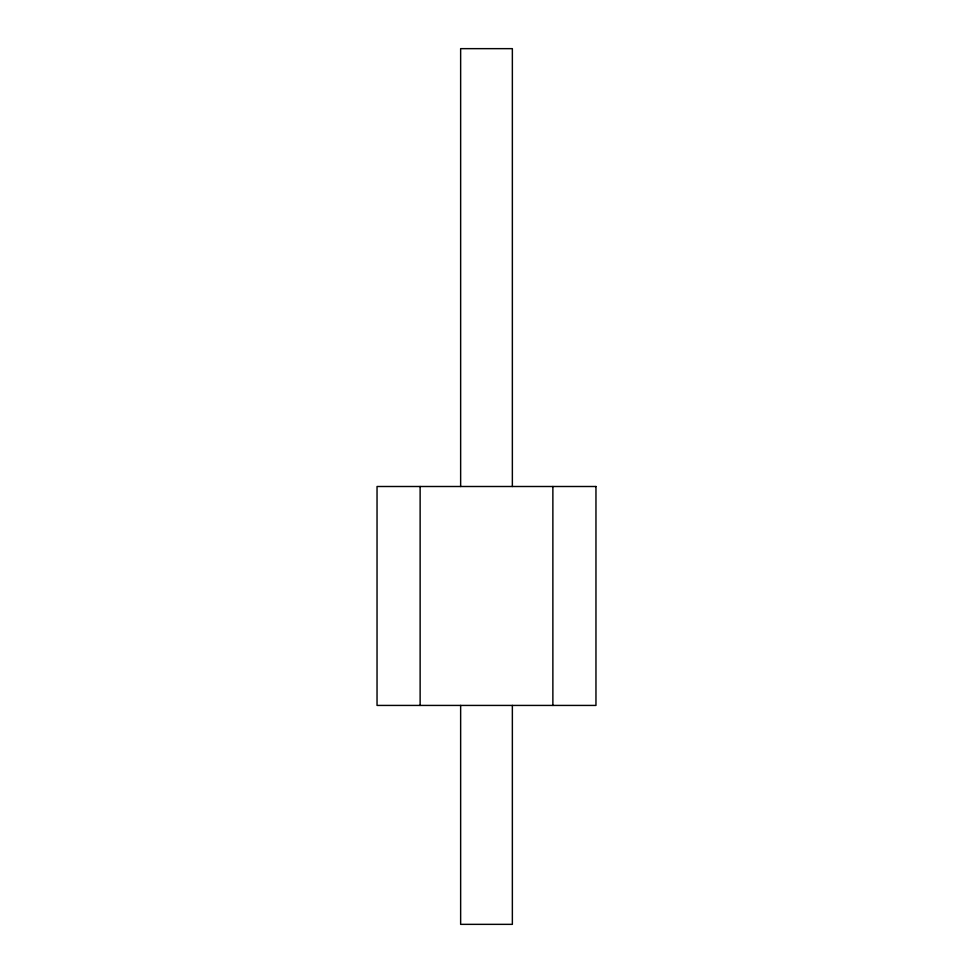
<?xml version="1.0" encoding="UTF-8"?>
<svg xmlns="http://www.w3.org/2000/svg" width="973" height="973" viewBox="0 0 973 973"><rect width="100%" height="100%" fill="white"/><g stroke="black" fill="none" stroke-linecap="round" stroke-linejoin="round"><path stroke-width="1.46" d="M552.871 486.5L552.871 705.425M512.357 486.5L512.357 48.65L460.643 48.65L460.643 486.5M512.357 705.425L512.357 924.35L460.643 924.35L460.643 705.425M420.129 486.5L420.129 705.425M595.962 486.5L377.038 486.5L377.038 705.425L595.962 705.425L595.962 486.5"/></g></svg>
